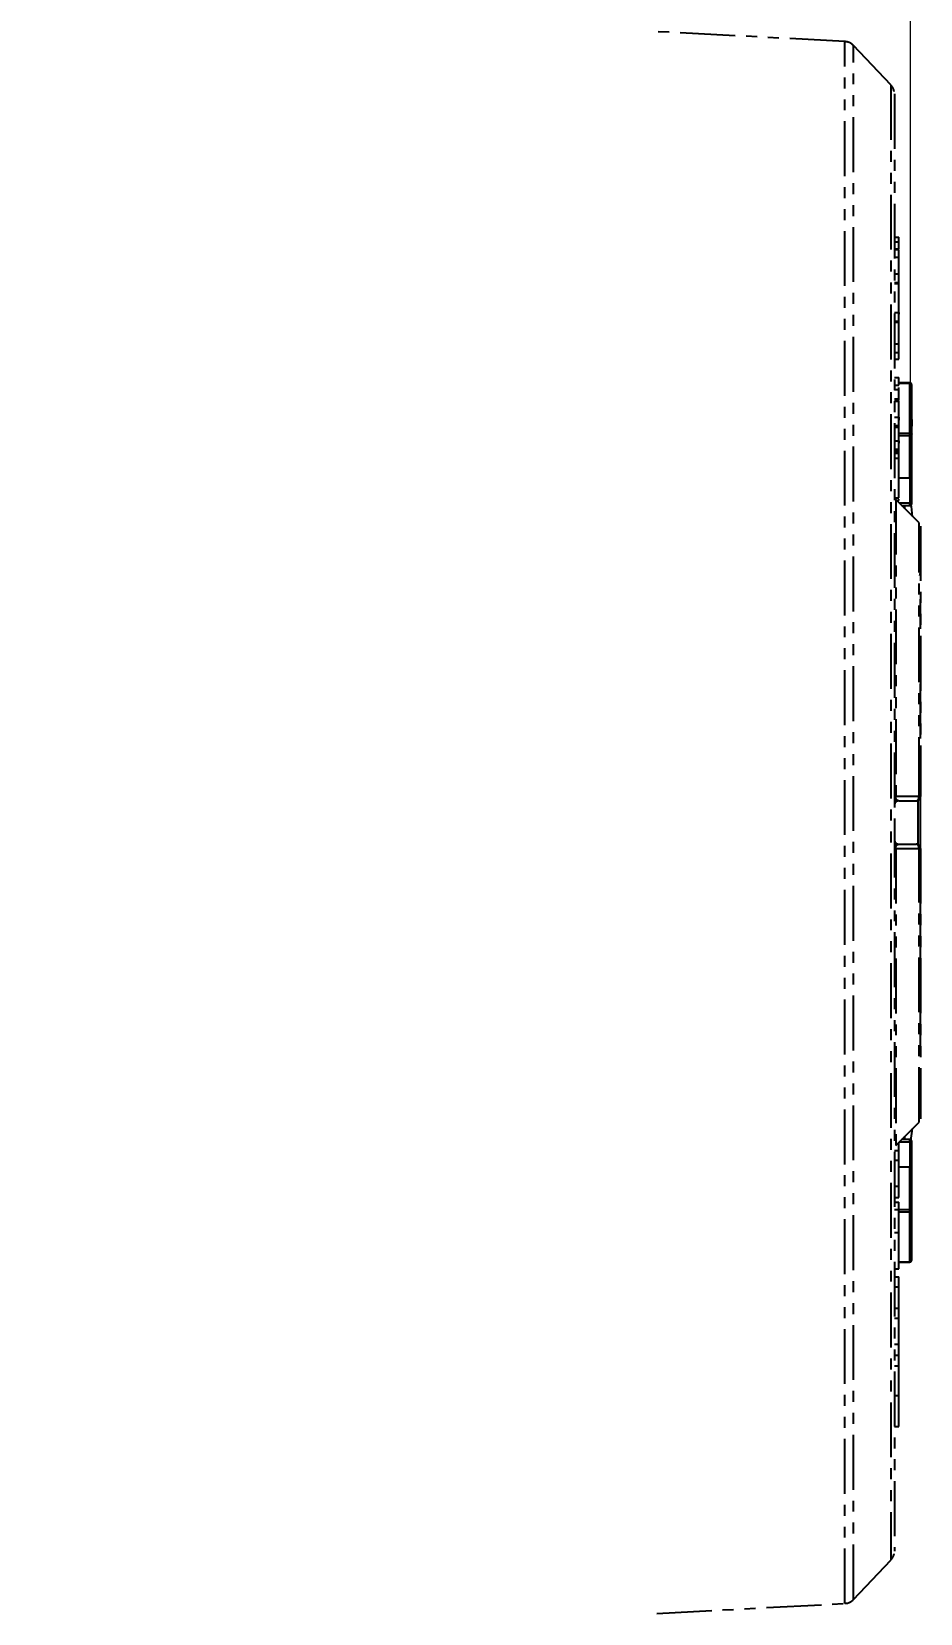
# Model space of a CAD drawing. Header units: millimetres. Extents: x 2642 to 4256, y 821 to 2003.
# Drawn here: x 3648.2 to 3751, y 1151.4 to 1334.4 of the extents above; entities that cross this region are included whole.
import ezdxf

# ---------------------------------------------------------------- set-up
doc = ezdxf.new("R2010")
doc.units = ezdxf.units.MM
doc.linetypes.add('PHANTOM', pattern=[12.7, 6.35, -1.27, 1.27, -1.27, 1.27, -1.27])
doc.layers.add('AM_5', color=3, linetype='Continuous', lineweight=25)
doc.styles.add('SLDTEXTSTYLE1', font='txt.shx', dxfattribs={"width": 0.7, "bigfont": 'gbcbig.shx'})
doc.dimstyles.new('SLDDIMSTYLE12$0', dxfattribs={"dimtxt": 12, "dimasz": 10, "dimexe": 0, "dimexo": 0.0625, "dimgap": 0.875, "dimtad": 1, "dimdec": 1, "dimlfac": 1.8, "dimrnd": 1e-09, "dimzin": 12, "dimdsep": 46, "dimtxsty": 'SLDTEXTSTYLE1', "dimcen": 0.09, "dimdle": 8.16, "dimclrd": 3, "dimclre": 3, "dimadec": 0, "dimazin": 3, "dimtfac": 1, "dimtdec": 1, "dimtofl": 0, "dimtmove": 0, "dimatfit": 3, "dimfxl": 0, "dimfrac": 2, "dimtolj": 1, "dimlwd": 5, "dimlwe": 5, "dimarcsym": 0})

# ---------------------------------------------------------------- blocks, each defined once
blk = doc.blocks.new('*D19')
at = {"layer": 'AM_5', "color": 3, "lineweight": 5, "transparency": 16777216}
blk.add_line((3574.71, 1279.69), (3574.71, 1465.33), dxfattribs=at)
at = {"layer": 'AM_5', "color": 3, "linetype": 'Continuous', "lineweight": 5, "transparency": 16777216}
for p, q in [((3584.71, 1465.33), (3739.8, 1465.33)), ((3749.8, 1279.69), (3749.8, 1465.33))]:
    blk.add_line(p, q, dxfattribs=at)
at = {"layer": 'AM_5', "color": 3, "transparency": 16777216}
for points in [[(3584.71, 1467), (3584.71, 1463.67), (3574.71, 1465.33)], [(3739.8, 1467), (3739.8, 1463.67), (3749.8, 1465.33)]]:
    blk.add_solid(points, dxfattribs=at)
at = {"layer": 'Defpoints', "color": 0, "transparency": 16777216}
for p in [(3749.8, 1465.33), (3574.71, 1279.62), (3749.8, 1279.62)]:
    blk.add_point(p, dxfattribs=at)
at = {"layer": 'AM_5', "color": 0, "transparency": 16777216, "insert": (3662.25, 1472.21), "char_height": 12, "attachment_point": 5, "style": 'SLDTEXTSTYLE1'}
blk.add_mtext('\\A1;195', dxfattribs=at)

msp = doc.modelspace()

# ---------------------------------------------------------------- linework, layer by layer
at = {"color": 7, "linetype": 'PHANTOM', "lineweight": 25}
for p, q in [((3742.205, 1333.268), (3720.476, 1334.407)), ((3747.538, 1328.246), (3743.214, 1332.803)), ((3747.95, 1310.618), (3748.45, 1310.618)), ((3747.95, 1310.107), (3748.45, 1310.107)), ((3748.45, 1310.107), (3748.45, 1310.618)), ((3748.45, 1309.277), (3748.45, 1310.107)), ((3747.95, 1309.277), (3748.45, 1309.277)), ((3747.95, 1309.213), (3748.45, 1309.213)), ((3747.95, 1308.32), (3748.45, 1308.32)), ((3748.45, 1308.32), (3748.45, 1309.213)), ((3747.95, 1306.405), (3748.45, 1306.405)), ((3748.45, 1305.384), (3748.45, 1306.405)), ((3747.95, 1305.384), (3748.45, 1305.384)), ((3747.95, 1305.256), (3748.45, 1305.256)), ((3748.45, 1305.512), (3748.45, 1305.507)), ((3748.45, 1305.256), (3748.45, 1305.384)), ((3748.45, 1301.937), (3748.45, 1305.256)), ((3747.95, 1301.937), (3748.45, 1301.937)), ((3747.95, 1300.916), (3748.45, 1300.916)), ((3748.45, 1300.916), (3748.45, 1301.937)), ((3748.45, 1300.789), (3748.45, 1300.916)), ((3747.95, 1300.789), (3748.45, 1300.789)), ((3748.45, 1298.299), (3748.45, 1300.789)), ((3747.95, 1298.299), (3748.45, 1298.299)), ((3747.95, 1297.278), (3748.45, 1297.278)), ((3748.45, 1297.278), (3748.45, 1298.299)), ((3748.45, 1296.512), (3748.45, 1297.278)), ((3747.95, 1296.512), (3748.45, 1296.512)), ((3747.95, 1294.406), (3748.45, 1294.406)), ((3748.45, 1293.513), (3748.45, 1294.406)), ((3749.75, 1293.777), (3748.45, 1293.777)), ((3748.45, 1293.743), (3749.75, 1293.743)), ((3747.95, 1293.513), (3748.45, 1293.513)), ((3747.95, 1293.002), (3748.45, 1293.002)), ((3747.95, 1291.917), (3748.45, 1291.917)), ((3747.95, 1291.725), (3748.45, 1291.725)), ((3748.45, 1291.917), (3748.45, 1293.002)), ((3748.45, 1291.725), (3748.45, 1291.917)), ((3747.95, 1291.662), (3748.45, 1291.662)), ((3748.45, 1289.811), (3748.45, 1291.662)), ((3747.95, 1289.811), (3748.45, 1289.811)), ((3747.95, 1288.853), (3748.45, 1288.853)), ((3747.95, 1288.662), (3748.45, 1288.662)), ((3748.45, 1288.853), (3748.45, 1289.811)), ((3748.45, 1288.662), (3748.45, 1288.853)), ((3748.45, 1287.066), (3748.45, 1288.662)), ((3749.95, 1289.553), (3749.95, 1288.788)), ((3747.95, 1287.066), (3748.45, 1287.066)), ((3748.45, 1287.962), (3749.75, 1287.962)), ((3748.45, 1287.708), (3749.75, 1287.708)), ((3748.45, 1286.109), (3748.45, 1287.066)), ((3749.75, 1282.776), (3749.75, 1287.708)), ((3749.95, 1282.917), (3749.95, 1287.85)), ((3747.95, 1286.109), (3748.45, 1286.109)), ((3748.45, 1285.917), (3747.95, 1285.917)), ((3747.95, 1285.79), (3748.45, 1285.79)), ((3747.95, 1285.662), (3748.45, 1285.662)), ((3747.95, 1285.088), (3748.45, 1285.088)), ((3748.45, 1285.917), (3748.45, 1286.109)), ((3748.45, 1285.79), (3748.45, 1285.917)), ((3748.45, 1285.726), (3748.45, 1285.79)), ((3748.45, 1285.662), (3748.45, 1285.726)), ((3748.45, 1285.088), (3748.45, 1285.662)), ((3748.45, 1282.776), (3749.75, 1282.776)), ((3747.95, 1280.492), (3748.45, 1280.492)), ((3750.804, 1277.574), (3748.097, 1280.281)), ((3748.204, 1280.173), (3748.45, 1280.173)), ((3748.45, 1280.173), (3748.45, 1280.336)), ((3749.75, 1279.851), (3748.526, 1279.851)), ((3748.78, 1279.598), (3749.75, 1279.598)), ((3748.783, 1279.594), (3749.75, 1279.594)), ((3749.146, 1279.231), (3749.146, 1279.594)), ((3749.15, 1279.228), (3749.15, 1279.594)), ((3749.75, 1279.594), (3749.75, 1279.598)), ((3749.853, 1279.862), (3749.81, 1280.114)), ((3750.905, 1271.527), (3750.923, 1271.59)), ((3750.926, 1271.602), (3750.933, 1271.626)), ((3750.911, 1271.559), (3750.886, 1271.487)), ((3748.097, 1245.956), (3750.804, 1245.958)), ((3750.804, 1245.958), (3750.804, 1246.441)), ((3748.45, 1245.427), (3750.45, 1245.427)), ((3750.804, 1239.896), (3748.097, 1239.899)), ((3748.329, 1240.397), (3748.45, 1240.427)), ((3748.45, 1240.427), (3750.45, 1240.427)), ((3750.804, 1238.965), (3750.804, 1239.896)), ((3750.933, 1217.079), (3750.943, 1217.081)), ((3750.886, 1214.368), (3750.911, 1214.295)), ((3750.923, 1214.264), (3750.905, 1214.327)), ((3750.95, 1214.082), (3750.926, 1214.257)), ((3750.933, 1214.229), (3750.926, 1214.252)), ((3748.097, 1205.574), (3750.804, 1208.281)), ((3748.45, 1205.003), (3748.45, 1205.927)), ((3748.525, 1206.003), (3749.75, 1206.003)), ((3749.75, 1206.256), (3748.779, 1206.256)), ((3749.75, 1206.26), (3748.782, 1206.26)), ((3749.146, 1206.26), (3749.146, 1206.624)), ((3749.15, 1206.26), (3749.15, 1206.627)), ((3749.75, 1206.256), (3749.75, 1206.26)), ((3749.834, 1206.12), (3750.053, 1207.53)), ((3747.95, 1205.003), (3748.45, 1205.003)), ((3748.45, 1203.858), (3748.45, 1205.003)), ((3747.95, 1203.858), (3748.45, 1203.858)), ((3748.45, 1200.84), (3748.45, 1203.858)), ((3749.75, 1203.078), (3748.45, 1203.078)), ((3749.75, 1198.145), (3749.75, 1203.078)), ((3749.95, 1198.004), (3749.95, 1202.937)), ((3748.45, 1200.84), (3747.95, 1200.84)), ((3747.95, 1199.551), (3748.45, 1199.551)), ((3747.95, 1199.026), (3748.45, 1199.026)), ((3748.45, 1196.063), (3748.45, 1199.026)), ((3747.95, 1198.179), (3748.45, 1198.179)), ((3748.45, 1195.504), (3748.45, 1198.179)), ((3748.45, 1198.145), (3749.75, 1198.145)), ((3748.45, 1197.892), (3749.75, 1197.892)), ((3749.95, 1194.865), (3749.95, 1198.004)), ((3747.95, 1195.504), (3748.45, 1195.504)), ((3749.95, 1192.276), (3749.95, 1194.865)), ((3747.95, 1191.319), (3748.45, 1191.319)), ((3748.45, 1192.111), (3749.75, 1192.111)), ((3748.45, 1192.076), (3749.75, 1192.076)), ((3747.95, 1190.359), (3748.45, 1190.359)), ((3747.95, 1189.216), (3748.45, 1189.216)), ((3748.45, 1186.755), (3748.45, 1189.216)), ((3747.95, 1186.755), (3748.45, 1186.755)), ((3747.95, 1185.61), (3748.45, 1185.61)), ((3748.45, 1185.61), (3748.45, 1186.755)), ((3748.45, 1182.592), (3748.45, 1185.61)), ((3747.95, 1182.592), (3748.45, 1182.592)), ((3747.95, 1181.313), (3748.45, 1181.313)), ((3747.95, 1180.069), (3748.45, 1180.069)), ((3747.95, 1176.66), (3748.45, 1176.66)), ((3748.45, 1173.048), (3748.45, 1176.66)), ((3747.95, 1173.048), (3748.45, 1173.048)), ((3743.214, 1153.052), (3747.538, 1157.608)), ((3720.476, 1151.448), (3742.205, 1152.586))]:
    msp.add_line(p, q, dxfattribs=at)
at = {"color": 7, "linetype": 'PHANTOM', "lineweight": 25, "flags": 128}
for points in [[(3742.205, 1152.586), (3742.205, 1152.595), (3742.205, 1152.847), (3742.205, 1153.449), (3742.205, 1154.397), (3742.205, 1155.689), (3742.205, 1157.32), (3742.205, 1159.282), (3742.205, 1161.568), (3742.205, 1164.17), (3742.205, 1167.078), (3742.205, 1170.28), (3742.205, 1173.763), (3742.205, 1177.515), (3742.205, 1181.52), (3742.205, 1185.763), (3742.205, 1190.228), (3742.205, 1194.898), (3742.205, 1199.753), (3742.205, 1204.776), (3742.205, 1209.947), (3742.205, 1215.246), (3742.205, 1220.653), (3742.205, 1226.145), (3742.205, 1231.703), (3742.205, 1237.304), (3742.205, 1242.927), (3742.205, 1248.55), (3742.205, 1254.152), (3742.205, 1259.709), (3742.205, 1265.202), (3742.205, 1270.608), (3742.205, 1275.907), (3742.205, 1281.078), (3742.205, 1286.101), (3742.205, 1290.957), (3742.205, 1295.626), (3742.205, 1300.091), (3742.205, 1304.335), (3742.205, 1308.34), (3742.205, 1312.092), (3742.205, 1315.575), (3742.205, 1318.777), (3742.205, 1321.684), (3742.205, 1324.286), (3742.205, 1326.573), (3742.205, 1328.535), (3742.205, 1330.165), (3742.205, 1331.457), (3742.205, 1332.406), (3742.205, 1333.007), (3742.205, 1333.26), (3742.205, 1333.268)], [(3743.214, 1153.052), (3743.214, 1153.063), (3743.214, 1153.336), (3743.214, 1153.969), (3743.214, 1154.96), (3743.214, 1156.306), (3743.214, 1158), (3743.214, 1160.036), (3743.214, 1162.405), (3743.214, 1165.099), (3743.214, 1168.106), (3743.214, 1171.414), (3743.214, 1175.011), (3743.214, 1178.88), (3743.214, 1183.008), (3743.215, 1187.376), (3743.215, 1191.968), (3743.215, 1196.766), (3743.215, 1201.749), (3743.215, 1206.898), (3743.215, 1212.192), (3743.215, 1217.61), (3743.215, 1223.129), (3743.215, 1228.729), (3743.215, 1234.385), (3743.215, 1240.076), (3743.215, 1245.778), (3743.215, 1251.469), (3743.215, 1257.126), (3743.215, 1262.725), (3743.215, 1268.245), (3743.215, 1273.663), (3743.215, 1278.957), (3743.215, 1284.106), (3743.215, 1289.089), (3743.215, 1293.886), (3743.215, 1298.478), (3743.214, 1302.847), (3743.214, 1306.974), (3743.214, 1310.844), (3743.214, 1314.44), (3743.214, 1317.748), (3743.214, 1320.756), (3743.214, 1323.449), (3743.214, 1325.819), (3743.214, 1327.855), (3743.214, 1329.549), (3743.214, 1330.894), (3743.214, 1331.885), (3743.214, 1332.519), (3743.214, 1332.791), (3743.214, 1332.803)], [(3747.538, 1328.246), (3747.538, 1328.239), (3747.538, 1327.985), (3747.538, 1327.374), (3747.538, 1326.406), (3747.538, 1325.088), (3747.538, 1323.424), (3747.538, 1321.42), (3747.538, 1319.087), (3747.538, 1316.432), (3747.538, 1313.469), (3747.538, 1310.208), (3747.538, 1306.664), (3747.538, 1302.852), (3747.538, 1298.788), (3747.538, 1294.488), (3747.538, 1289.972), (3747.538, 1285.257), (3747.538, 1280.364), (3747.538, 1275.314), (3747.538, 1270.127), (3747.538, 1264.826), (3747.538, 1259.432), (3747.538, 1253.969), (3747.538, 1248.46), (3747.538, 1242.927), (3747.538, 1237.395), (3747.538, 1231.885), (3747.538, 1226.422), (3747.538, 1221.029), (3747.538, 1215.728), (3747.538, 1210.541), (3747.538, 1205.49), (3747.538, 1200.598), (3747.538, 1195.883), (3747.538, 1191.366), (3747.538, 1187.067), (3747.538, 1183.002), (3747.538, 1179.19), (3747.538, 1175.646), (3747.538, 1172.386), (3747.538, 1169.422), (3747.538, 1166.768), (3747.538, 1164.434), (3747.538, 1162.431), (3747.538, 1160.767), (3747.538, 1159.448), (3747.538, 1158.481), (3747.538, 1157.869), (3747.538, 1157.616), (3747.538, 1157.608)], [(3749.75, 1293.743), (3749.75, 1293.76), (3749.75, 1293.771), (3749.75, 1293.777), (3749.75, 1293.777)], [(3749.75, 1287.962), (3749.75, 1288.8), (3749.75, 1289.608), (3749.75, 1290.385), (3749.75, 1291.13), (3749.75, 1291.839), (3749.75, 1292.512), (3749.75, 1293.147), (3749.75, 1293.743)], [(3749.75, 1287.962), (3749.789, 1287.959), (3749.826, 1287.953), (3749.861, 1287.943), (3749.891, 1287.929), (3749.916, 1287.912), (3749.935, 1287.893), (3749.946, 1287.872), (3749.95, 1287.85)], [(3749.75, 1287.708), (3749.75, 1287.735), (3749.75, 1287.764), (3749.75, 1287.797), (3749.75, 1287.831), (3749.75, 1287.865), (3749.75, 1287.899), (3749.75, 1287.932), (3749.75, 1287.962)], [(3749.75, 1282.776), (3749.75, 1282.478), (3749.75, 1282.148), (3749.75, 1281.793), (3749.75, 1281.417), (3749.75, 1281.029), (3749.75, 1280.633), (3749.75, 1280.239), (3749.75, 1279.851)], [(3748.097, 1280.281), (3748.097, 1280.199), (3748.097, 1279.757), (3748.097, 1278.934), (3748.097, 1277.739), (3748.097, 1276.184), (3748.097, 1274.285), (3748.097, 1272.063), (3748.097, 1269.54), (3748.097, 1266.741), (3748.097, 1263.697), (3748.097, 1260.438), (3748.097, 1256.998), (3748.097, 1253.413), (3748.097, 1249.72), (3748.097, 1245.956)], [(3749.75, 1279.656), (3749.75, 1279.676), (3749.75, 1279.698), (3749.75, 1279.722), (3749.75, 1279.747), (3749.75, 1279.773), (3749.75, 1279.799), (3749.75, 1279.825), (3749.75, 1279.851)], [(3749.75, 1279.598), (3749.75, 1279.599), (3749.75, 1279.602), (3749.75, 1279.607), (3749.75, 1279.614), (3749.75, 1279.622), (3749.75, 1279.632), (3749.75, 1279.643), (3749.75, 1279.656)], [(3750.053, 1278.324), (3749.914, 1279.464), (3749.887, 1279.648)], [(3750.804, 1246.441), (3750.804, 1249.423), (3750.804, 1252.822), (3750.804, 1256.12), (3750.804, 1259.283), (3750.804, 1262.279), (3750.804, 1265.079), (3750.804, 1267.652), (3750.804, 1269.974), (3750.804, 1272.019), (3750.804, 1273.768), (3750.804, 1275.203), (3750.804, 1276.309), (3750.804, 1277.074), (3750.804, 1277.491), (3750.804, 1277.574)], [(3750.661, 1245.474), (3750.661, 1242.927), (3750.661, 1240.379)], [(3748.097, 1239.899), (3748.097, 1236.135), (3748.097, 1232.441), (3748.097, 1228.856), (3748.097, 1225.416), (3748.097, 1222.157), (3748.097, 1219.113), (3748.097, 1216.315), (3748.097, 1213.791), (3748.097, 1211.569), (3748.097, 1209.671), (3748.097, 1208.116), (3748.097, 1206.921), (3748.097, 1206.098), (3748.097, 1205.655), (3748.097, 1205.574)], [(3750.804, 1208.281), (3750.804, 1208.363), (3750.804, 1208.781), (3750.804, 1209.546), (3750.804, 1210.652), (3750.804, 1212.086), (3750.804, 1213.835), (3750.804, 1215.881), (3750.804, 1218.202), (3750.804, 1220.776), (3750.804, 1223.575), (3750.804, 1226.572), (3750.804, 1229.735), (3750.804, 1233.033), (3750.804, 1236.431), (3750.804, 1238.965)], [(3749.75, 1206.198), (3749.75, 1206.21), (3749.75, 1206.222), (3749.75, 1206.232), (3749.75, 1206.24), (3749.75, 1206.246), (3749.75, 1206.251), (3749.75, 1206.255), (3749.75, 1206.256)], [(3749.75, 1206.003), (3749.75, 1206.028), (3749.75, 1206.055), (3749.75, 1206.081), (3749.75, 1206.107), (3749.75, 1206.132), (3749.75, 1206.156), (3749.75, 1206.178), (3749.75, 1206.198)], [(3749.75, 1206.003), (3749.75, 1205.615), (3749.75, 1205.22), (3749.75, 1204.825), (3749.75, 1204.436), (3749.75, 1204.061), (3749.75, 1203.705), (3749.75, 1203.376), (3749.75, 1203.078)], [(3749.75, 1197.892), (3749.75, 1197.922), (3749.75, 1197.955), (3749.75, 1197.989), (3749.75, 1198.023), (3749.75, 1198.057), (3749.75, 1198.089), (3749.75, 1198.119), (3749.75, 1198.145)], [(3749.75, 1197.892), (3749.789, 1197.894), (3749.826, 1197.901), (3749.861, 1197.911), (3749.891, 1197.925), (3749.916, 1197.942), (3749.935, 1197.961), (3749.946, 1197.982), (3749.95, 1198.004)], [(3749.75, 1192.111), (3749.75, 1192.706), (3749.75, 1193.342), (3749.75, 1194.015), (3749.75, 1194.724), (3749.75, 1195.468), (3749.75, 1196.246), (3749.75, 1197.054), (3749.75, 1197.892)], [(3749.75, 1192.135), (3749.75, 1192.113), (3749.75, 1192.096), (3749.75, 1192.084), (3749.75, 1192.077), (3749.75, 1192.076)], [(3749.75, 1192.076), (3749.75, 1192.077), (3749.75, 1192.083), (3749.75, 1192.094), (3749.75, 1192.111)]]:
    msp.add_lwpolyline(points, dxfattribs=at)
at = {"color": 7, "linetype": 'PHANTOM', "lineweight": 25}
for centre, radius, start, end in [((3749.765, 1293.558), 0.185, 5.85572, 94.84996), ((3749.775, 1287.885), 0.179, 261.95044, 348.57855), ((3749.775, 1282.952), 0.179, 261.95044, 348.57855), ((3749.796, 1279.624), 0.232, 48.45882, 101.56135), ((3749.75, 1279.798), 0.2, 269.98753, 359.98753), ((3749.75, 1279.794), 0.2, 270, 360), ((3750.822, 1245.682), 0.277, 62.37638, 93.77215), ((3748.45, 1244.927), 0.5, 89.99997, 180), ((3750.45, 1245.927), 0.5, 270, 360), ((3748.45, 1240.927), 0.5, 180, 270.00004), ((3750.45, 1239.927), 0.5, 360, 90), ((3750.822, 1240.172), 0.277, 266.22785, 297.62362), ((3749.75, 1206.06), 0.2, 360, 90), ((3749.75, 1206.056), 0.2, 0.01246, 90.01247), ((3749.796, 1206.23), 0.232, 258.43864, 311.54119), ((3749.775, 1202.901), 0.179, 11.42145, 98.04956), ((3749.775, 1197.969), 0.179, 11.42145, 98.04956), ((3749.765, 1192.295), 0.185, 265.15004, 354.14429)]:
    msp.add_arc(centre, radius, start, end, dxfattribs=at)
for points, knots in [([(3743.22, 1332.774), (3743.183, 1332.82), (3743.04, 1332.995), (3742.693, 1333.193), (3742.373, 1333.236), (3742.217, 1333.257)], [0, 0, 0, 0, 0.1560443, 0.589322, 1, 1, 1, 1]), ([(3747.921, 1327.492), (3747.887, 1327.632), (3747.825, 1327.885), (3747.658, 1328.083), (3747.583, 1328.172)], [0, 0, 0, 0, 0.5529909, 1, 1, 1, 1]), ([(3747.95, 1327.207), (3747.95, 1327.149), (3747.95, 1327.034), (3747.95, 1325.677), (3747.95, 1323.466), (3747.95, 1320.342), (3747.95, 1316.364), (3747.95, 1311.568), (3747.95, 1306.01), (3747.95, 1299.751), (3747.95, 1292.861), (3747.95, 1285.416), (3747.95, 1277.499), (3747.95, 1269.198), (3747.95, 1260.605), (3747.95, 1251.815), (3747.95, 1245.89), (3747.95, 1242.927)], [0, 0, 0, 0, 0.0663505, 0.1330398, 0.199729, 0.2664183, 0.3331075, 0.3997968, 0.466486, 0.5331753, 0.5998645, 0.6665538, 0.733243, 0.7999323, 0.8666215, 0.9333108, 1, 1, 1, 1]), ([(3748.45, 1306.405), (3748.45, 1306.667), (3748.45, 1307.123), (3748.45, 1307.674), (3748.45, 1307.992), (3748.45, 1308.133), (3748.45, 1308.204), (3748.45, 1308.264), (3748.45, 1308.301), (3748.45, 1308.32)], [0, 0, 0, 0, 0.4018451, 0.700925, 0.8501447, 0.9000038, 0.92545, 0.9625731, 1, 1, 1, 1]), ([(3748.45, 1301.81), (3748.45, 1302.266), (3748.45, 1303.103), (3748.45, 1303.925), (3748.45, 1304.299)], [0, 0, 0, 0, 0.5444227, 1, 1, 1, 1]), ([(3748.45, 1301.937), (3748.45, 1301.919), (3748.45, 1301.883), (3748.45, 1301.826), (3748.45, 1301.767), (3748.45, 1301.739), (3748.45, 1301.741), (3748.45, 1301.742)], [0, 0, 0, 0, 0.1133857, 0.2261004, 0.4521085, 0.9035522, 1, 1, 1, 1]), ([(3749.935, 1293.631), (3749.933, 1293.642), (3749.929, 1293.662), (3749.914, 1293.692), (3749.894, 1293.717), (3749.868, 1293.739), (3749.84, 1293.756), (3749.81, 1293.768), (3749.779, 1293.776), (3749.759, 1293.777), (3749.75, 1293.777)], [0, 0, 0, 0, 0.1371732, 0.2714331, 0.4024836, 0.5300389, 0.6538238, 0.7735757, 0.8890458, 1, 1, 1, 1]), ([(3748.45, 1293.002), (3748.45, 1293.017), (3748.45, 1293.105), (3748.45, 1293.192), (3748.45, 1293.263)], [0, 0, 0, 0, 0.1741084, 1, 1, 1, 1]), ([(3748.45, 1289.811), (3748.45, 1289.786), (3748.45, 1289.749), (3748.45, 1289.698), (3748.45, 1289.652), (3748.45, 1289.603), (3748.45, 1289.526), (3748.45, 1289.473), (3748.45, 1289.484), (3748.45, 1289.492)], [0, 0, 0, 0, 0.0628935, 0.0931861, 0.1255191, 0.1834586, 0.2508615, 0.5002621, 1, 1, 1, 1]), ([(3748.45, 1287.066), (3748.45, 1287.051), (3748.45, 1287.024), (3748.45, 1286.985), (3748.45, 1286.952), (3748.45, 1286.896), (3748.45, 1286.836), (3748.45, 1286.803), (3748.45, 1286.808), (3748.45, 1286.81)], [0, 0, 0, 0, 0.0518131, 0.0882956, 0.1299462, 0.1775457, 0.3534829, 0.7059159, 1, 1, 1, 1]), ([(3748.45, 1280.492), (3748.45, 1281.011), (3748.45, 1282.04), (3748.45, 1283.584), (3748.45, 1284.582), (3748.45, 1285.088)], [0, 0, 0, 0, 0.3347977, 0.6633059, 1, 1, 1, 1]), ([(3749.95, 1279.798), (3749.95, 1280.07), (3749.95, 1280.624), (3749.95, 1281.477), (3749.95, 1282.278), (3749.95, 1282.707), (3749.95, 1282.917)], [0, 0, 0, 0, 0.24558897, 0.5, 0.75441103, 1, 1, 1, 1]), ([(3750.95, 1277.22), (3750.95, 1277.176), (3750.95, 1277.085), (3750.95, 1276.343), (3750.95, 1274.907), (3750.95, 1272.361), (3750.95, 1268.817), (3750.95, 1265.091), (3750.95, 1261.553), (3750.95, 1257.78), (3750.95, 1253.869), (3750.95, 1249.917), (3750.95, 1247.245), (3750.95, 1245.927)], [0, 0, 0, 0, 0.07827687, 0.15871, 0.24116849, 0.36932909, 0.49988873, 0.58696496, 0.67333854, 0.75883145, 0.84127172, 0.92171409, 1, 1, 1, 1]), ([(3750.95, 1271.772), (3750.95, 1271.904), (3750.95, 1272.169), (3750.95, 1272.53), (3750.95, 1272.866), (3750.95, 1273.174), (3750.95, 1273.452), (3750.95, 1273.702), (3750.95, 1273.854), (3750.95, 1273.957), (3750.95, 1274.073), (3750.95, 1274.227), (3750.95, 1274.368), (3750.95, 1274.574), (3750.95, 1274.613), (3750.95, 1274.645)], [0, 0, 0, 0, 0.07144385, 0.14288374, 0.21431988, 0.28576303, 0.35720674, 0.42863778, 0.50005558, 0.50406448, 0.53604837, 0.6252562, 0.69323765, 0.75009307, 1, 1, 1, 1]), ([(3750.881, 1271.483), (3750.898, 1271.521), (3750.939, 1271.612), (3750.946, 1271.713), (3750.95, 1271.772)], [0, 0, 0, 0, 0.4097539, 1, 1, 1, 1]), ([(3750.95, 1271.772), (3750.95, 1271.724), (3750.95, 1271.674), (3750.933, 1271.626), (3750.933, 1271.624)], [0, 0, 0, 0, 0.946273, 1, 1, 1, 1]), ([(3750.95, 1239.929), (3750.95, 1240.928), (3750.95, 1243.182), (3750.95, 1246.704), (3750.95, 1250.426), (3750.95, 1254.043), (3750.95, 1257.502), (3750.95, 1260.756), (3750.95, 1263.751), (3750.95, 1266.477), (3750.95, 1268.007), (3750.95, 1268.772)], [0, 0, 0, 0, 0.0904762, 0.2041666, 0.3178571, 0.4315476, 0.5452381, 0.6589286, 0.772619, 0.8863095, 1, 1, 1, 1]), ([(3748.45, 1245.427), (3748.41, 1245.433), (3748.33, 1245.443), (3748.234, 1245.521), (3748.168, 1245.621), (3748.128, 1245.712), (3748.104, 1245.808), (3748.096, 1245.893), (3748.096, 1245.935), (3748.097, 1245.956)], [0, 0, 0, 0, 0.28654563, 0.56106869, 0.68919014, 0.8054766, 0.90650496, 0.95317639, 1, 1, 1, 1]), ([(3750.45, 1245.427), (3750.496, 1245.434), (3750.57, 1245.446), (3750.654, 1245.514), (3750.712, 1245.585), (3750.756, 1245.669), (3750.798, 1245.793), (3750.802, 1245.893), (3750.804, 1245.958)], [0, 0, 0, 0, 0.238585, 0.3787456, 0.4999975, 0.6362115, 0.761415, 1, 1, 1, 1]), ([(3748.079, 1245.514), (3748.102, 1245.499), (3748.16, 1245.46), (3748.264, 1245.458), (3748.329, 1245.457)], [0, 0, 0, 0, 0.3808157, 1, 1, 1, 1]), ([(3747.95, 1242.927), (3747.95, 1239.965), (3747.95, 1234.039), (3747.95, 1225.25), (3747.95, 1216.657), (3747.95, 1208.356), (3747.95, 1200.439), (3747.95, 1192.994), (3747.95, 1186.104), (3747.95, 1179.845), (3747.95, 1174.287), (3747.95, 1169.491), (3747.95, 1165.512), (3747.95, 1162.389), (3747.95, 1160.178), (3747.95, 1158.821), (3747.95, 1158.705), (3747.95, 1158.647)], [0, 0, 0, 0, 0.066684, 0.133368, 0.200052, 0.266736, 0.33342, 0.400104, 0.466788, 0.533472, 0.600156, 0.66684, 0.7335241, 0.8002081, 0.8668921, 0.9335761, 1, 1, 1, 1]), ([(3748.329, 1240.397), (3748.264, 1240.396), (3748.16, 1240.395), (3748.102, 1240.355), (3748.079, 1240.34)], [0, 0, 0, 0, 0.6187385, 1, 1, 1, 1]), ([(3748.097, 1239.899), (3748.096, 1239.92), (3748.096, 1239.962), (3748.104, 1240.047), (3748.128, 1240.143), (3748.168, 1240.234), (3748.234, 1240.335), (3748.291, 1240.372), (3748.329, 1240.397)], [0, 0, 0, 0, 0.0657455, 0.1312299, 0.2728945, 0.435902, 0.6154442, 1, 1, 1, 1]), ([(3750.804, 1239.896), (3750.802, 1239.962), (3750.798, 1240.062), (3750.756, 1240.186), (3750.712, 1240.269), (3750.654, 1240.34), (3750.57, 1240.409), (3750.496, 1240.42), (3750.45, 1240.427)], [0, 0, 0, 0, 0.2385849, 0.3638389, 0.5000025, 0.6213043, 0.7614151, 1, 1, 1, 1]), ([(3750.95, 1239.927), (3750.95, 1238.566), (3750.95, 1235.842), (3750.95, 1231.87), (3750.95, 1228.054), (3750.95, 1224.453), (3750.95, 1221.117), (3750.95, 1218.094), (3750.95, 1215.428), (3750.95, 1213.157), (3750.95, 1211.316), (3750.95, 1209.921), (3750.95, 1209.032), (3750.95, 1208.62), (3750.95, 1208.676), (3750.95, 1208.692)], [0, 0, 0, 0, 0.0808771, 0.1617542, 0.2426313, 0.3235084, 0.4043855, 0.4852626, 0.5661397, 0.6470168, 0.7278939, 0.808771, 0.8896481, 0.9705252, 1, 1, 1, 1]), ([(3750.95, 1217.082), (3750.95, 1217.847), (3750.95, 1219.377), (3750.95, 1222.104), (3750.95, 1225.098), (3750.95, 1228.353), (3750.95, 1231.811), (3750.95, 1235.43), (3750.95, 1238.089), (3750.95, 1239.532), (3750.95, 1239.719)], [0, 0, 0, 0, 0.1398935, 0.2797871, 0.4196806, 0.5595741, 0.6994677, 0.8393612, 0.9792547, 1, 1, 1, 1]), ([(3750.927, 1214.247), (3750.93, 1214.239), (3750.949, 1214.186), (3750.949, 1214.13), (3750.95, 1214.082)], [0, 0, 0, 0, 0.1486571, 1, 1, 1, 1]), ([(3750.95, 1211.264), (3750.95, 1211.258), (3750.95, 1211.243), (3750.95, 1211.729), (3750.95, 1212.627), (3750.95, 1213.597), (3750.95, 1214.082)], [0, 0, 0, 0, 0.1673104, 0.4448736, 0.7224368, 1, 1, 1, 1]), ([(3749.95, 1202.937), (3749.95, 1203.147), (3749.95, 1203.576), (3749.95, 1204.377), (3749.95, 1205.229), (3749.95, 1205.784), (3749.95, 1206.056)], [0, 0, 0, 0, 0.24558897, 0.5, 0.75441103, 1, 1, 1, 1]), ([(3748.45, 1199.551), (3748.45, 1199.638), (3748.45, 1199.813), (3748.45, 1200.115), (3748.45, 1200.511), (3748.45, 1200.708), (3748.45, 1200.84)], [0, 0, 0, 0, 0.1250401, 0.2502359, 0.4998742, 1, 1, 1, 1]), ([(3748.45, 1191.319), (3748.45, 1191.354), (3748.45, 1191.423), (3748.45, 1192.054), (3748.45, 1192.886), (3748.45, 1193.675), (3748.45, 1194.568), (3748.45, 1195.192), (3748.45, 1195.504)], [0, 0, 0, 0, 0.25015941, 0.49958066, 0.62466902, 0.74973011, 0.87480959, 1, 1, 1, 1]), ([(3748.45, 1189.216), (3748.45, 1189.311), (3748.45, 1189.431), (3748.45, 1189.707), (3748.45, 1189.951), (3748.45, 1190.195), (3748.45, 1190.359)], [0, 0, 0, 0, 0.5004596, 0.6283614, 0.7507034, 1, 1, 1, 1]), ([(3748.45, 1181.313), (3748.45, 1181.399), (3748.45, 1181.572), (3748.45, 1181.872), (3748.45, 1182.265), (3748.45, 1182.461), (3748.45, 1182.592)], [0, 0, 0, 0, 0.125077, 0.2502224, 0.4998872, 1, 1, 1, 1]), ([(3748.45, 1179.897), (3748.45, 1180.058), (3748.45, 1180.299), (3748.45, 1180.803), (3748.45, 1181.143), (3748.45, 1181.313)], [0, 0, 0, 0, 0.5005372, 0.7503463, 1, 1, 1, 1]), ([(3748.45, 1176.66), (3748.45, 1177.064), (3748.45, 1177.87), (3748.45, 1178.86), (3748.45, 1179.513), (3748.45, 1179.861), (3748.45, 1180.007), (3748.45, 1180.062), (3748.45, 1180.067), (3748.45, 1180.069)], [0, 0, 0, 0, 0.2503213, 0.4998014, 0.6247836, 0.7496745, 0.8746984, 0.9373467, 1, 1, 1, 1]), ([(3747.635, 1157.736), (3747.669, 1157.778), (3747.763, 1157.892), (3747.852, 1158.097), (3747.907, 1158.26), (3747.918, 1158.337), (3747.919, 1158.34)], [0, 0, 0, 0, 0.2393477, 0.6547521, 0.9846919, 1, 1, 1, 1]), ([(3742.208, 1152.611), (3742.29, 1152.61), (3742.535, 1152.606), (3742.883, 1152.776), (3743.149, 1152.961), (3743.242, 1153.088), (3743.257, 1153.109)], [0, 0, 0, 0, 0.20194111, 0.60715045, 0.93704978, 1, 1, 1, 1])]:
    msp.add_open_spline(points, degree=3, knots=knots, dxfattribs=at)
msp.add_open_spline([(3749.95, 1287.85), (3749.95, 1288.942), (3749.95, 1291.126), (3749.95, 1292.76), (3749.95, 1293.577)], degree=3, dxfattribs=at)

# ---------------------------------------------------------------- dimensions: what is measured, and where the dimension line sits
at = {"layer": 'AM_5'}
dim = msp.add_linear_dim(base=(3749.796, 1465.332), p1=(3574.713, 1279.624), p2=(3749.796, 1279.624), text='195', dimstyle='SLDDIMSTYLE12$0', override={"dimlfac": 1, "dimpost": ''}, dxfattribs=at)
dim.commit()
dim.dimension.update_dxf_attribs({"geometry": '*D19', "text_midpoint": (3662.255, 1472.207)})

doc.saveas('drawing.dxf')
